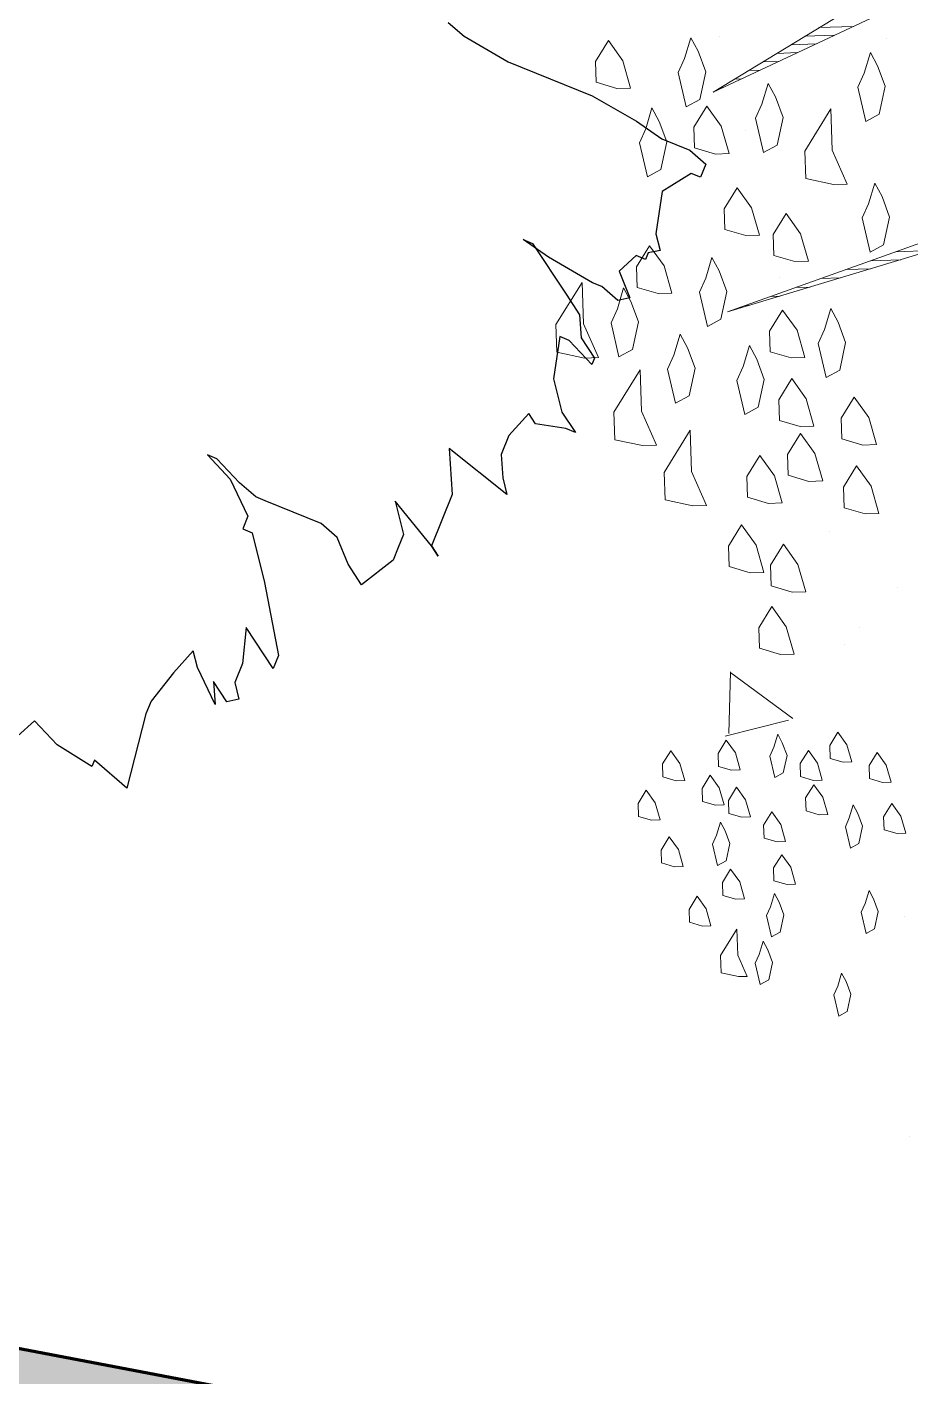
# Model space of a CAD drawing. Header units: millimetres. Extents: x 111 to 1506, y 14 to 566.
# Drawn here: x 216.162 to 216.922, y 94.242 to 95.402 of the extents above; entities that cross this region are included whole.
import ezdxf

# ---------------------------------------------------------------- set-up
doc = ezdxf.new("R2010")
doc.units = ezdxf.units.MM
doc.layers.add('ARBOLES', color=78, linetype='Continuous', lineweight=5)
doc.layers.add('G', color=254, linetype='Continuous', lineweight=5)
doc.layers.add('fer', color=8, linetype='Continuous')

# ---------------------------------------------------------------- blocks, each defined once
blk = doc.blocks.new('tr')
at = {"layer": 'fer', "color": 97}
for p, q in [((1378.7648, 206.7174), (1378.7707, 206.7347)), ((1378.7648, 206.7174), (1378.7707, 206.7347)), ((1378.7707, 206.7347), (1378.7827, 206.7347)), ((1378.7707, 206.7347), (1378.7707, 206.7347)), ((1378.7707, 206.7347), (1378.7827, 206.7347)), ((1378.7707, 206.7347), (1378.7707, 206.7347)), ((1378.7827, 206.7347), (1378.7827, 206.7261)), ((1378.7827, 206.7347), (1378.7827, 206.7261)), ((1378.7827, 206.7261), (1378.8065, 206.7087)), ((1378.7827, 206.7261), (1378.7827, 206.7261)), ((1378.7827, 206.7261), (1378.8065, 206.7087)), ((1378.7827, 206.7261), (1378.7827, 206.7261)), ((1378.8422, 206.7174), (1378.8541, 206.7261)), ((1378.8422, 206.7174), (1378.8541, 206.7261)), ((1378.8541, 206.7261), (1378.86, 206.7174)), ((1378.8541, 206.7261), (1378.8541, 206.7261)), ((1378.8541, 206.7261), (1378.86, 206.7174)), ((1378.8541, 206.7261), (1378.8541, 206.7261)), ((1378.7648, 206.6914), (1378.7648, 206.7174)), ((1378.7648, 206.6914), (1378.7648, 206.7174)), ((1378.8065, 206.7087), (1378.8422, 206.7174)), ((1378.8065, 206.7087), (1378.8422, 206.7174)), ((1378.86, 206.7174), (1378.866, 206.7174)), ((1378.86, 206.7174), (1378.866, 206.7174)), ((1378.866, 206.7174), (1378.866, 206.7087)), ((1378.866, 206.7174), (1378.866, 206.7087)), ((1378.866, 206.7087), (1378.8838, 206.7001)), ((1378.866, 206.7087), (1378.8838, 206.7001)), ((1378.8838, 206.7001), (1378.9017, 206.7174)), ((1378.8838, 206.7001), (1378.9017, 206.7174)), ((1378.9017, 206.7174), (1378.9076, 206.7087)), ((1378.9017, 206.7174), (1378.9076, 206.7087)), ((1378.9076, 206.7087), (1378.9017, 206.6914)), ((1378.9076, 206.7087), (1378.9017, 206.6914)), ((1378.9493, 206.6914), (1378.9612, 206.7087)), ((1378.9493, 206.6914), (1378.9612, 206.7087)), ((1378.9671, 206.7087), (1378.9552, 206.6827)), ((1378.9671, 206.7087), (1378.9552, 206.6827)), ((1378.9612, 206.7087), (1378.9671, 206.7087)), ((1378.9612, 206.7087), (1378.9671, 206.7087)), ((1379.0147, 206.7001), (1379.0266, 206.7174)), ((1379.0147, 206.7001), (1379.0266, 206.7174)), ((1379.0266, 206.7174), (1379.0266, 206.7087)), ((1379.0266, 206.7174), (1379.0266, 206.7087)), ((1379.0266, 206.7087), (1379.0326, 206.6827)), ((1379.0266, 206.7087), (1379.0326, 206.6827)), ((1378.9909, 206.6827), (1379.0147, 206.7001)), ((1378.9909, 206.6827), (1379.0147, 206.7001)), ((1378.7588, 206.6654), (1378.7648, 206.6914)), ((1378.7588, 206.6654), (1378.7648, 206.6914)), ((1378.9017, 206.6914), (1378.9017, 206.6827)), ((1378.9017, 206.6914), (1378.9017, 206.6827)), ((1378.9314, 206.6827), (1378.9493, 206.6914)), ((1378.9314, 206.6827), (1378.9493, 206.6914)), ((1378.9017, 206.6827), (1378.8957, 206.6394)), ((1378.9017, 206.6827), (1378.8957, 206.6394)), ((1378.9195, 206.6654), (1378.9314, 206.6827)), ((1378.9195, 206.6654), (1378.9314, 206.6827)), ((1378.9552, 206.6741), (1378.9909, 206.6827)), ((1378.9552, 206.6827), (1378.9552, 206.6741)), ((1378.9552, 206.6741), (1378.9909, 206.6827)), ((1378.9552, 206.6827), (1378.9552, 206.6741)), ((1379.0326, 206.6827), (1379.0266, 206.6741)), ((1379.0326, 206.6827), (1379.0266, 206.6741)), ((1379.0266, 206.6741), (1379.0505, 206.6654)), ((1379.0266, 206.6741), (1379.0505, 206.6654)), ((1379.0683, 206.6654), (1379.0862, 206.6741)), ((1379.0683, 206.6654), (1379.0862, 206.6741)), ((1379.0981, 206.6827), (1379.0802, 206.6221)), ((1379.0981, 206.6827), (1379.0802, 206.6221)), ((1379.0862, 206.6741), (1379.0981, 206.6827)), ((1379.0862, 206.6741), (1379.0981, 206.6827)), ((1378.7529, 206.6221), (1378.7588, 206.6654)), ((1378.7529, 206.6221), (1378.7588, 206.6654)), ((1378.8898, 206.6221), (1378.9195, 206.6654)), ((1378.8898, 206.6221), (1378.9195, 206.6654)), ((1379.0505, 206.6654), (1379.0683, 206.6654)), ((1379.0505, 206.6654), (1379.0683, 206.6654)), ((1378.8957, 206.6394), (1378.8898, 206.6134)), ((1378.8957, 206.6394), (1378.8898, 206.6134)), ((1379.0802, 206.6221), (1379.1159, 206.6394)), ((1379.0802, 206.6221), (1379.1159, 206.6394)), ((1379.1159, 206.6394), (1379.1635, 206.6394)), ((1379.1159, 206.6394), (1379.1635, 206.6394)), ((1379.1635, 206.6394), (1379.1397, 206.5961)), ((1379.1635, 206.6394), (1379.1397, 206.5961)), ((1379.1695, 206.6481), (1379.1635, 206.6394)), ((1379.1635, 206.6394), (1379.1695, 206.6481)), ((1379.1695, 206.6481), (1379.1635, 206.6394)), ((1379.1635, 206.6394), (1379.1695, 206.6481)), ((1378.7529, 206.5441), (1378.7529, 206.6221)), ((1378.7529, 206.5441), (1378.7529, 206.6221)), ((1378.8898, 206.6134), (1378.8898, 206.6221)), ((1378.8898, 206.6134), (1378.8898, 206.6221)), ((1379.1397, 206.5961), (1379.1635, 206.6134)), ((1379.1397, 206.5961), (1379.1635, 206.6134)), ((1379.1635, 206.6134), (1379.1754, 206.6134)), ((1379.1635, 206.6134), (1379.1754, 206.6134)), ((1379.1754, 206.6134), (1379.1873, 206.6134)), ((1379.1754, 206.6134), (1379.1873, 206.6134)), ((1379.1873, 206.6134), (1379.2171, 206.5961)), ((1379.1873, 206.6134), (1379.2171, 206.5961)), ((1379.2171, 206.5961), (1379.2111, 206.5874)), ((1379.2171, 206.5961), (1379.2111, 206.5874)), ((1379.2111, 206.5874), (1379.2052, 206.5788)), ((1379.2111, 206.5874), (1379.2052, 206.5788)), ((1379.2052, 206.5788), (1379.1873, 206.5614)), ((1379.2052, 206.5788), (1379.1873, 206.5614)), ((1379.1873, 206.5614), (1379.1814, 206.5441)), ((1379.1873, 206.5614), (1379.1814, 206.5441)), ((1378.7469, 206.5008), (1378.7529, 206.5441)), ((1378.7469, 206.5008), (1378.7529, 206.5441)), ((1379.1814, 206.5441), (1379.1814, 206.5181)), ((1379.1814, 206.5441), (1379.1814, 206.5181)), ((1379.2468, 206.5181), (1379.3004, 206.5528)), ((1379.2468, 206.5181), (1379.3004, 206.5528)), ((1379.3123, 206.5528), (1379.2885, 206.5181)), ((1379.3123, 206.5528), (1379.2885, 206.5181)), ((1379.3004, 206.5528), (1379.3123, 206.5528)), ((1379.3004, 206.5528), (1379.3123, 206.5528)), ((1379.3123, 206.5528), (1379.3123, 206.5528)), ((1379.3123, 206.5528), (1379.3123, 206.5528)), ((1379.3361, 206.5268), (1379.348, 206.5354)), ((1379.3361, 206.5268), (1379.348, 206.5354)), ((1379.348, 206.5354), (1379.354, 206.5268)), ((1379.348, 206.5354), (1379.354, 206.5268)), ((1379.2885, 206.5181), (1379.3182, 206.5268)), ((1379.2885, 206.5181), (1379.3182, 206.5268)), ((1379.3182, 206.5268), (1379.3361, 206.5268)), ((1379.3182, 206.5268), (1379.3361, 206.5268)), ((1379.354, 206.5268), (1379.3421, 206.5094)), ((1379.354, 206.5268), (1379.3421, 206.5094)), ((1379.1814, 206.5181), (1379.1814, 206.4921)), ((1379.1814, 206.5181), (1379.1814, 206.4921)), ((1379.2111, 206.4921), (1379.2468, 206.5181)), ((1379.2111, 206.4921), (1379.2468, 206.5181)), ((1379.2468, 206.5181), (1379.2468, 206.5181)), ((1379.2468, 206.5181), (1379.2468, 206.5181)), ((1379.2885, 206.5181), (1379.2885, 206.5181)), ((1379.2885, 206.5181), (1379.2885, 206.5181)), ((1379.3599, 206.5181), (1379.3361, 206.4921)), ((1379.3599, 206.5181), (1379.3361, 206.4921)), ((1379.3421, 206.5094), (1379.3599, 206.5181)), ((1379.3421, 206.5094), (1379.3599, 206.5181)), ((1378.741, 206.4834), (1378.7469, 206.5008)), ((1378.741, 206.4834), (1378.7469, 206.5008)), ((1379.1814, 206.4921), (1379.1814, 206.4834)), ((1379.1814, 206.4921), (1379.1814, 206.4834)), ((1379.2111, 206.4834), (1379.2111, 206.4921)), ((1379.2111, 206.4834), (1379.2111, 206.4921)), ((1379.3361, 206.4921), (1379.3242, 206.4834)), ((1379.3361, 206.4921), (1379.3242, 206.4834)), ((1379.1754, 206.4574), (1379.1992, 206.4834)), ((1379.1814, 206.4834), (1379.1754, 206.4661)), ((1379.1754, 206.4574), (1379.1992, 206.4834)), ((1379.1814, 206.4834), (1379.1754, 206.4661)), ((1379.1992, 206.4834), (1379.2111, 206.4834)), ((1379.1992, 206.4834), (1379.2111, 206.4834)), ((1379.3242, 206.4834), (1379.348, 206.4748)), ((1379.3242, 206.4834), (1379.348, 206.4748)), ((1379.348, 206.4748), (1379.3778, 206.4661)), ((1379.348, 206.4748), (1379.3778, 206.4661)), ((1379.3897, 206.4661), (1379.4551, 206.4748)), ((1379.3897, 206.4661), (1379.4551, 206.4748)), ((1379.4551, 206.4748), (1379.4432, 206.4401)), ((1379.4551, 206.4748), (1379.4432, 206.4401)), ((1379.4551, 206.4748), (1379.4551, 206.4748)), ((1379.4551, 206.4748), (1379.4551, 206.4748)), ((1379.1754, 206.4661), (1379.1635, 206.4401)), ((1379.1754, 206.4661), (1379.1635, 206.4401)), ((1379.1754, 206.4661), (1379.1754, 206.4661)), ((1379.1754, 206.4661), (1379.1754, 206.4661)), ((1379.3778, 206.4661), (1379.3897, 206.4661)), ((1379.3778, 206.4661), (1379.3897, 206.4661)), ((1379.1635, 206.4314), (1379.1754, 206.4574)), ((1379.1635, 206.4314), (1379.1754, 206.4574)), ((1379.1635, 206.4401), (1379.1635, 206.4314)), ((1379.1635, 206.4401), (1379.1635, 206.4314)), ((1379.4492, 206.4401), (1379.4432, 206.4054)), ((1379.4432, 206.4401), (1379.4492, 206.4401)), ((1379.4492, 206.4401), (1379.4432, 206.4054)), ((1379.4432, 206.4401), (1379.4492, 206.4401)), ((1379.4432, 206.4054), (1379.4313, 206.3794)), ((1379.4432, 206.4054), (1379.4313, 206.3794)), ((1379.4432, 206.4054), (1379.4432, 206.4054)), ((1379.4432, 206.4054), (1379.4432, 206.4054)), ((1379.4313, 206.3794), (1379.4492, 206.3708)), ((1379.4313, 206.3794), (1379.4313, 206.3794)), ((1379.4313, 206.3794), (1379.4492, 206.3708)), ((1379.4313, 206.3794), (1379.4313, 206.3794))]:
    blk.add_line(p, q, dxfattribs=at)
blk = doc.blocks.new('*X16')
at = {"color": 0}
for p, q in [((16.5531, 16.79), (16.5956, 16.79)), ((16.5355, 16.78), (16.5722, 16.78)), ((16.5001, 16.76), (16.5256, 16.76)), ((16.5178, 16.77), (16.5489, 16.77)), ((16.4647, 16.74), (16.4789, 16.74)), ((16.4824, 16.75), (16.5022, 16.75)), ((16.447, 16.73), (16.4556, 16.73)), ((16.4293, 16.72), (16.4322, 16.72)), ((16.639, 16.51), (16.6824, 16.51)), ((16.5765, 16.49), (16.607, 16.49)), ((16.6078, 16.5), (16.6447, 16.5)), ((16.5453, 16.48), (16.5693, 16.48)), ((16.4828, 16.46), (16.494, 16.46)), ((16.514, 16.47), (16.5317, 16.47)), ((16.4515, 16.45), (16.4563, 16.45))]:
    blk.add_line(p, q, dxfattribs=at)
blk = doc.blocks.new('E1E')
at = {"layer": 'ARBOLES', "ltscale": 0.2}
for p, q in [((96.1796, 59.5223), (96.1796, 59.5223)), ((96.2691, 59.314), (96.2691, 59.314)), ((96.5118, 59.2106), (96.4571, 59.1706)), ((96.5318, 59.147), (96.5092, 59.2067)), ((96.5311, 59.1477), (96.4538, 59.1674)), ((96.4334, 59.0761), (96.4334, 59.0761)), ((96.4248, 59.0542), (96.4248, 59.0542)), ((96.4042, 59.0005), (96.4042, 59.0005)), ((96.4916, 58.9742), (96.4916, 58.9742)), ((96.6386, 58.7496), (96.6386, 58.7496)), ((96.7277, 58.6218), (96.7277, 58.6218)), ((96.7897, 58.5418), (96.7897, 58.5418)), ((96.6289, 58.4788), (96.6289, 58.4788))]:
    blk.add_line(p, q, dxfattribs=at)
for points in [[(96.3065, 59.4064), (96.307, 59.4164), (96.2939, 59.4349), (96.2876, 59.4272), (96.2907, 59.4091), (96.3002, 59.3988), (96.3079, 59.3924)], [(96.3942, 59.4065), (96.3946, 59.4164), (96.3815, 59.435), (96.3752, 59.4273), (96.3784, 59.4092), (96.3879, 59.3988), (96.3956, 59.3925)], [(96.4055, 59.4359), (96.4235, 59.439), (96.4308, 59.4228), (96.4254, 59.3912), (96.4145, 59.4155), (96.3973, 59.4323)], [(96.4597, 59.4016), (96.4737, 59.4029), (96.4791, 59.3907), (96.4764, 59.3749), (96.4629, 59.3835), (96.4516, 59.398)], [(96.4019, 59.3564), (96.4024, 59.3663), (96.3892, 59.3848), (96.3829, 59.3771), (96.3861, 59.3591), (96.3956, 59.3487), (96.4033, 59.3424)], [(96.438, 59.3627), (96.452, 59.3641), (96.4575, 59.3519), (96.4548, 59.3361), (96.4412, 59.3446), (96.4299, 59.3591)], [(96.5094, 59.3555), (96.5234, 59.3569), (96.5289, 59.3447), (96.5262, 59.3289), (96.5126, 59.3375), (96.5013, 59.3519)], [(96.3125, 59.3165), (96.3129, 59.3265), (96.2998, 59.345), (96.2935, 59.3373), (96.2967, 59.3192), (96.3062, 59.3089), (96.3138, 59.3025)], [(96.4815, 59.309), (96.4819, 59.3189), (96.4688, 59.3374), (96.4625, 59.3297), (96.4656, 59.3117), (96.4751, 59.3013), (96.4828, 59.295)], [(96.3947, 59.3288), (96.4087, 59.3302), (96.4141, 59.318), (96.4114, 59.3022), (96.3979, 59.3107), (96.3866, 59.3252)], [(96.5497, 59.3199), (96.5637, 59.3212), (96.5691, 59.309), (96.5664, 59.2932), (96.5528, 59.3018), (96.5415, 59.3162)], [(96.4209, 59.2918), (96.4349, 59.2931), (96.4404, 59.2809), (96.4377, 59.2651), (96.4241, 59.2737), (96.4128, 59.2881)], [(96.4643, 59.2819), (96.4783, 59.2832), (96.4837, 59.271), (96.481, 59.2552), (96.4675, 59.2638), (96.4562, 59.2782)], [(96.4941, 59.2805), (96.5081, 59.2819), (96.5136, 59.2697), (96.5109, 59.2539), (96.4973, 59.2625), (96.486, 59.2769)], [(96.3609, 59.2407), (96.3613, 59.2506), (96.3482, 59.2691), (96.3419, 59.2614), (96.3451, 59.2434), (96.3546, 59.233), (96.3622, 59.2267)], [(96.5416, 59.2724), (96.5556, 59.2738), (96.561, 59.2616), (96.5583, 59.2458), (96.5447, 59.2544), (96.5334, 59.2688)], [(96.3911, 59.2493), (96.4051, 59.2506), (96.4106, 59.2385), (96.4079, 59.2226), (96.3943, 59.2312), (96.383, 59.2457)], [(96.3089, 59.237), (96.3229, 59.2384), (96.3284, 59.2262), (96.3257, 59.2104), (96.3121, 59.219), (96.3008, 59.2334)], [(96.4923, 59.2408), (96.5063, 59.2421), (96.5118, 59.2299), (96.5091, 59.2141), (96.4955, 59.2227), (96.4842, 59.2371)], [(96.4607, 59.2023), (96.4612, 59.2123), (96.4481, 59.2308), (96.4418, 59.2231), (96.4449, 59.205), (96.4544, 59.1947), (96.4621, 59.1883)], [(96.4097, 59.2186), (96.4237, 59.2199), (96.4291, 59.2077), (96.4264, 59.1919), (96.4129, 59.2005), (96.4016, 59.215)], [(96.3428, 59.1937), (96.3568, 59.195), (96.3623, 59.1828), (96.3596, 59.167), (96.346, 59.1756), (96.3347, 59.1901)], [(96.3885, 59.1896), (96.4025, 59.191), (96.4079, 59.1788), (96.4052, 59.163), (96.3916, 59.1716), (96.3803, 59.186)], [(96.4906, 59.1108), (96.5131, 59.113), (96.5217, 59.0935), (96.5174, 59.0682), (96.4957, 59.0819), (96.4776, 59.105)], [(96.5037, 59.0465), (96.5261, 59.0486), (96.5348, 59.0291), (96.5305, 59.0038), (96.5088, 59.0176), (96.4907, 59.0407)], [(96.5514, 59.0443), (96.5738, 59.0465), (96.5825, 59.027), (96.5782, 59.0017), (96.5565, 59.0154), (96.5384, 59.0385)], [(96.6324, 59.0025), (96.6613, 59.0075), (96.6729, 58.9815), (96.6643, 58.9309), (96.6469, 58.9699), (96.6194, 58.9967)], [(96.5609, 58.9706), (96.5833, 58.9728), (96.592, 58.9533), (96.5876, 58.928), (96.5659, 58.9417), (96.5479, 58.9648)], [(96.704, 58.9642), (96.7329, 58.9693), (96.7445, 58.9433), (96.7359, 58.8926), (96.7185, 58.9317), (96.691, 58.9584)], [(96.464, 58.9431), (96.4864, 58.9452), (96.4951, 58.9257), (96.4908, 58.9004), (96.4691, 58.9141), (96.451, 58.9373)], [(96.5305, 58.9337), (96.5529, 58.9359), (96.5616, 58.9164), (96.5573, 58.8911), (96.5356, 58.9048), (96.5175, 58.9279)], [(96.7091, 58.8652), (96.7098, 58.8811), (96.6889, 58.9107), (96.6787, 58.8984), (96.6838, 58.8695), (96.699, 58.8529), (96.7113, 58.8428)], [(96.7937, 58.9028), (96.8226, 58.9079), (96.8342, 58.8819), (96.8255, 58.8313), (96.8082, 58.8703), (96.7807, 58.897)], [(96.5602, 58.8846), (96.5826, 58.8868), (96.5913, 58.8672), (96.587, 58.8419), (96.5653, 58.8557), (96.5472, 58.8788)], [(96.6383, 58.8492), (96.639, 58.8651), (96.618, 58.8947), (96.6079, 58.8824), (96.613, 58.8535), (96.6282, 58.8369), (96.6405, 58.8268)], [(96.7814, 58.8428), (96.7821, 58.8587), (96.7612, 58.8883), (96.7511, 58.876), (96.7561, 58.8471), (96.7713, 58.8305), (96.7836, 58.8204)], [(96.493, 58.878), (96.5154, 58.8802), (96.5241, 58.8607), (96.5198, 58.8354), (96.4981, 58.8491), (96.48, 58.8722)], [(96.5747, 58.7819), (96.5754, 58.7978), (96.5545, 58.8275), (96.5443, 58.8152), (96.5494, 58.7863), (96.5646, 58.7696), (96.5769, 58.7595)], [(96.5957, 58.8224), (96.6181, 58.8246), (96.6268, 58.8051), (96.6224, 58.7798), (96.6007, 58.7935), (96.5827, 58.8166)], [(96.7085, 58.7791), (96.7092, 58.795), (96.6882, 58.8247), (96.6781, 58.8124), (96.6832, 58.7835), (96.6984, 58.7668), (96.7107, 58.7567)], [(96.7482, 58.8124), (96.7706, 58.8146), (96.7793, 58.7951), (96.775, 58.7698), (96.7533, 58.7835), (96.7352, 58.8066)], [(96.6297, 58.7285), (96.6521, 58.7307), (96.6608, 58.7111), (96.6565, 58.6858), (96.6348, 58.6996), (96.6167, 58.7227)], [(96.6868, 58.7227), (96.7092, 58.7249), (96.7179, 58.7054), (96.7136, 58.6801), (96.6919, 58.6938), (96.6738, 58.7169)], [(96.8242, 58.6592), (96.8249, 58.6751), (96.8039, 58.7047), (96.7938, 58.6924), (96.7989, 58.6635), (96.8141, 58.6469), (96.8264, 58.6368)], [(96.5813, 58.6446), (96.582, 58.6605), (96.5611, 58.6901), (96.551, 58.6778), (96.556, 58.6489), (96.5712, 58.6323), (96.5835, 58.6222)], [(96.7476, 58.6563), (96.77, 58.6585), (96.7787, 58.6389), (96.7744, 58.6136), (96.7527, 58.6274), (96.7346, 58.6505)], [(96.6225, 58.6396), (96.6515, 58.6446), (96.663, 58.6186), (96.6544, 58.568), (96.637, 58.607), (96.6095, 58.6338)], [(96.7223, 58.5905), (96.7231, 58.6064), (96.7021, 58.636), (96.692, 58.6237), (96.697, 58.5948), (96.7122, 58.5782), (96.7245, 58.5681)], [(96.8142, 58.5768), (96.8149, 58.5927), (96.7939, 58.6223), (96.7838, 58.61), (96.7889, 58.5811), (96.804, 58.5645), (96.8163, 58.5544)], [(96.8676, 58.6318), (96.89, 58.634), (96.8987, 58.6144), (96.8944, 58.5891), (96.8727, 58.6029), (96.8546, 58.626)], [(96.6364, 58.521), (96.6371, 58.5369), (96.6161, 58.5665), (96.606, 58.5542), (96.6111, 58.5253), (96.6263, 58.5087), (96.6385, 58.4986)]]:
    blk.add_lwpolyline(points, close=True, dxfattribs=at)
for points in [[(96.6617, 58.4466), (96.7737, 58.5977), (96.6263, 58.4386)], [(96.3956, 58.5541), (96.6745, 58.803), (96.3934, 58.5765)]]:
    blk.add_lwpolyline(points, dxfattribs=at)
at = {"layer": 'ARBOLES', "ltscale": 0.2, "xscale": 0.8372139817761642, "yscale": 0.8372139817761642, "zscale": 0.8372139817761642, "rotation": 204.0028523145856}
blk.add_blockref('*X16', (103.6395, 76.9735), dxfattribs=at)

msp = doc.modelspace()

# ---------------------------------------------------------------- hatches: boundary and pattern name
at = {"layer": 'G', "lineweight": 100, "ltscale": 1000}
h = msp.add_hatch(dxfattribs=at)
h.set_pattern_fill('AR-HBONE', color=256, scale=0.046, angle=-105.01068, style=0)
h.set_pattern_definition([(299.989322, (1759.44181, -290.11183), (0.251336119, -0.067395514), [0.552, -0.184]), (29.989322, (1759.53378, -290.2712), (0.251336119, -0.067395514), [0.552, -0.184])])
edge = h.paths.add_edge_path()
edge.add_line((245.14386, 88.77243), (288.23794, 78.57046))
edge.add_line((288.23794, 78.57046), (200.7159, 95.15598))
edge.add_line((200.7159, 95.15598), (201.10543, 97.11776))
edge.add_line((201.10543, 97.11776), (290.19297, 80.23558))

# ---------------------------------------------------------------- linework, layer by layer
at = {"lineweight": 100, "ltscale": 1000}
for points in [[(225.72458, 115.71718), (218.21115, 93.87621), (203.07053, 96.74537), (204.83928, 105.65331), (205.02732, 106.60034), (205.09306, 106.93146), (205.39025, 108.42818), (205.61838, 109.61552), (205.62655, 109.67845), (207.96081, 121.46054), (209.42328, 124.62156), (225.58665, 115.76739)], [(290.19297, 80.23558), (290.19297, 80.23558), (203.07053, 96.74537)]]:
    msp.add_lwpolyline(points, dxfattribs=at)

# ---------------------------------------------------------------- block references
at = {"lineweight": 100, "rotation": 247.9147716791316}
msp.add_blockref('tr', (543.57792, 1450.61784), dxfattribs=at)
at = {"layer": 'ARBOLES', "color": 0, "xscale": 0.8310831642732954, "yscale": 0.8310831642732954, "zscale": 0.8310831642732954, "rotation": 157.9147716791316}
msp.add_blockref('E1E', (309.58844, 110.23335), dxfattribs=at)

doc.saveas('drawing.dxf')
